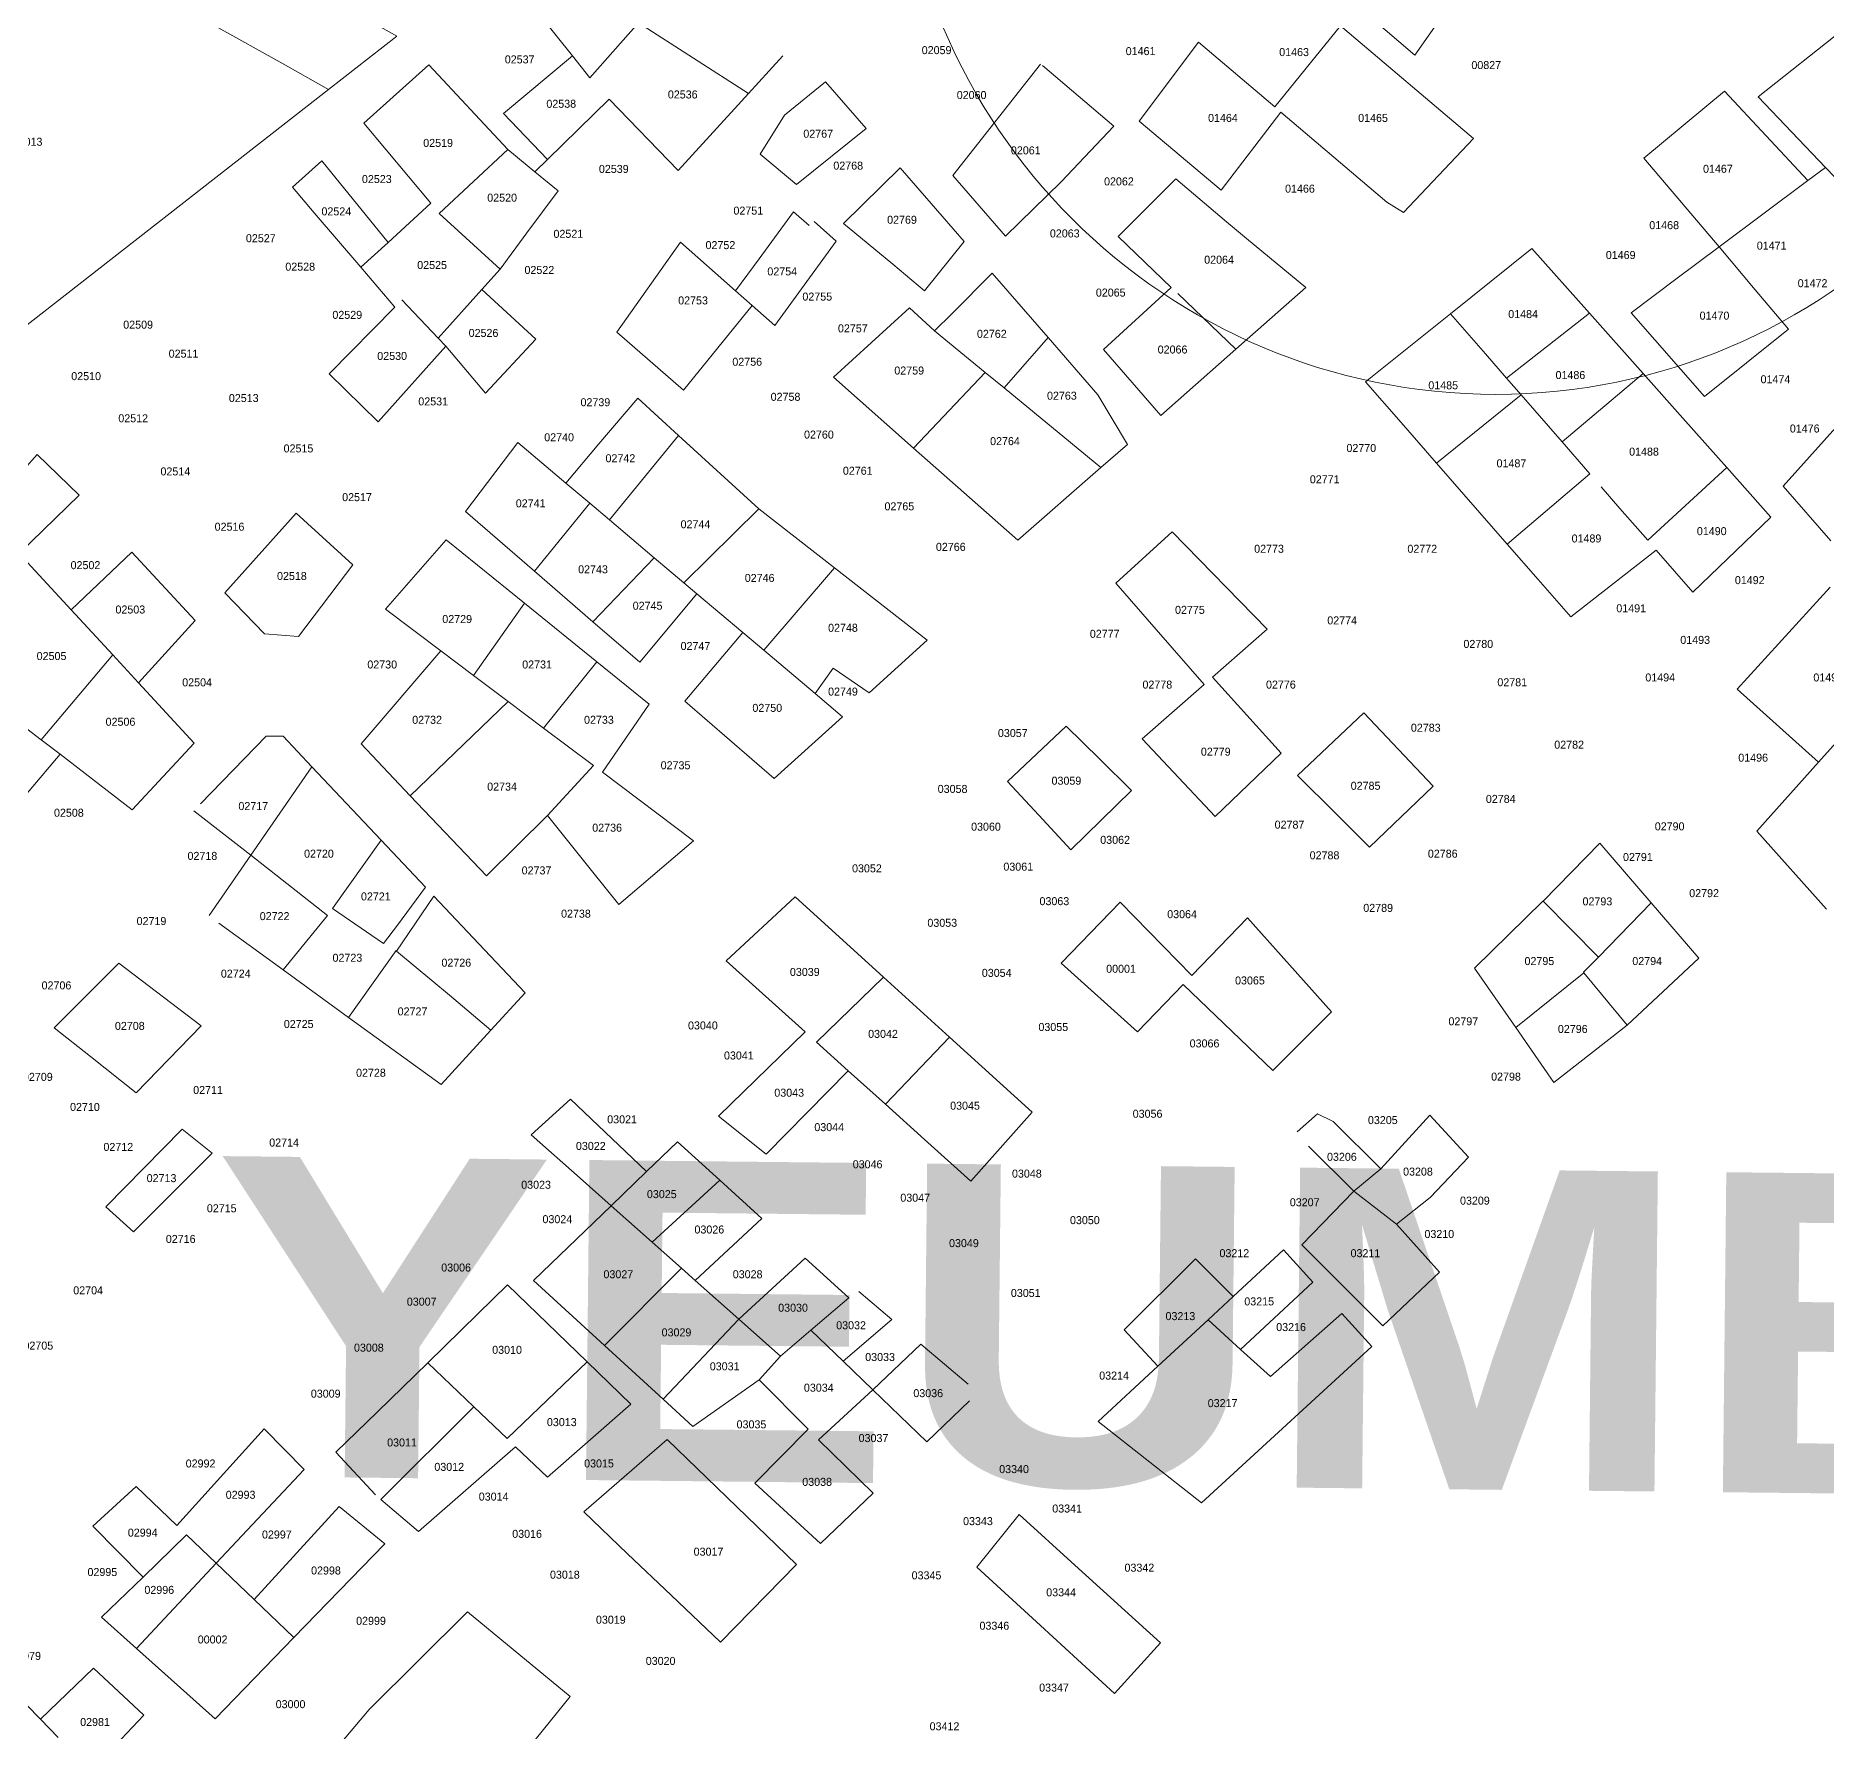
# Model space of a CAD drawing. Header units: metres. Extents: x 245232 to 248406, y 1633796 to 1637634.
# Drawn here: x 246571.3 to 246907, y 1635473.6 to 1635791.5 of the extents above; entities that cross this region are included whole.
import ezdxf
from ezdxf.enums import TextEntityAlignment as Align

# ---------------------------------------------------------------- set-up
doc = ezdxf.new("R2010")
doc.units = ezdxf.units.M
doc.header["$MEASUREMENT"] = 0
doc.layers.add('dernier_num_parc', color=1, linetype='Continuous', lineweight=13)
doc.layers.add('Etat des lieux', color=2, linetype='Continuous', lineweight=13)
doc.layers.add('historique_numero_parcelle', color=7, linetype='Continuous')
doc.layers.add('LIMITES_PARCELLES', color=7, linetype='Continuous', lineweight=0, true_color=0xffffff)
doc.styles.add('Style-FANCY', font='FANCY.shx')
doc.styles.add('Style-Times New Roman', font='times.ttf')

msp = doc.modelspace()

# ---------------------------------------------------------------- linework, layer by layer
at = {"layer": 'dernier_num_parc', "linetype": 'Continuous'}
msp.add_circle((246845.115, 1635836.655), 112.403, dxfattribs=at)
at = {"layer": 'limites_parcelles'}
for p, q in [((246840.908, 1635803.598), (246829.922, 1635787.82)), ((246624.175, 1635799.773), (246639.058, 1635791.417)), ((246671.949, 1635787.724), (246662.723, 1635799.253)), ((246829.922, 1635787.82), (246821.366, 1635795.136)), ((246605.499, 1635793.054), (246617.143, 1635786.524)), ((246639.058, 1635791.417), (246626.246, 1635781.419)), ((246675.241, 1635783.611), (246684.366, 1635793.901)), ((246704.996, 1635780.671), (246684.366, 1635793.901)), ((246803.645, 1635778.152), (246815.951, 1635793.338)), ((246815.951, 1635793.338), (246840.93, 1635772.235)), ((246894.263, 1635780.055), (246910.192, 1635792.675)), ((246778.216, 1635775.483), (246789.38, 1635790.302)), ((246789.38, 1635790.302), (246803.645, 1635778.152)), ((246617.143, 1635786.524), (246626.246, 1635781.419)), ((246632.851, 1635775.106), (246645.032, 1635786.047)), ((246645.032, 1635786.047), (246659.848, 1635770.172)), ((246659.044, 1635776.927), (246671.949, 1635787.724)), ((246671.949, 1635787.724), (246675.241, 1635783.611)), ((246708.849, 1635784.882), (246704.996, 1635780.671)), ((246711.389, 1635787.74), (246708.849, 1635784.882)), ((246743.281, 1635765.281), (246759.753, 1635786.157)), ((246760.073, 1635785.888), (246773.454, 1635774.518)), ((246626.246, 1635781.419), (246558.717, 1635728.726)), ((246711.707, 1635776.575), (246719.433, 1635782.819)), ((246719.433, 1635782.819), (246727.008, 1635774.112)), ((246678.867, 1635779.599), (246667.263, 1635768.297)), ((246691.774, 1635766.219), (246678.867, 1635779.599)), ((246704.996, 1635780.671), (246691.774, 1635766.219)), ((246872.836, 1635768.548), (246887.964, 1635781.112)), ((246887.964, 1635781.112), (246903.604, 1635764.324)), ((246906.934, 1635766.811), (246894.263, 1635780.055)), ((246645.385, 1635760.065), (246632.851, 1635775.106)), ((246667.263, 1635768.297), (246659.044, 1635776.927)), ((246707.156, 1635769.272), (246711.707, 1635776.575)), ((246793.574, 1635762.548), (246778.216, 1635775.483)), ((246804.787, 1635777.179), (246793.574, 1635762.548)), ((246824.631, 1635760.276), (246804.787, 1635777.179)), ((246727.008, 1635774.112), (246713.968, 1635763.622)), ((246773.454, 1635774.518), (246763.583, 1635764.109)), ((246840.93, 1635772.235), (246827.806, 1635758.371)), ((246619.457, 1635763.076), (246625.007, 1635768.061)), ((246625.007, 1635768.061), (246637.398, 1635752.751)), ((246646.954, 1635758.182), (246659.848, 1635770.172)), ((246659.848, 1635770.172), (246664.896, 1635765.992)), ((246667.263, 1635768.297), (246664.896, 1635765.992)), ((246713.968, 1635763.622), (246707.156, 1635769.272)), ((246886.945, 1635751.878), (246872.836, 1635768.548)), ((246664.896, 1635765.992), (246669.263, 1635762.377)), ((246722.786, 1635756.309), (246733.424, 1635766.737)), ((246733.424, 1635766.737), (246741.307, 1635757.677)), ((246753.148, 1635753.898), (246743.281, 1635765.281)), ((246774.277, 1635753.859), (246785.094, 1635764.628)), ((246785.094, 1635764.628), (246794.574, 1635756.572)), ((246906.934, 1635766.811), (246903.604, 1635764.324)), ((246912.12, 1635761.39), (246906.934, 1635766.811)), ((246623.528, 1635758.31), (246619.457, 1635763.076)), ((246669.263, 1635762.377), (246663.438, 1635754.526)), ((246763.583, 1635764.109), (246753.148, 1635753.898)), ((246903.604, 1635764.324), (246886.945, 1635751.878)), ((246632.281, 1635748.065), (246623.528, 1635758.31)), ((246637.398, 1635752.751), (246645.385, 1635760.065)), ((246658.406, 1635747.743), (246646.954, 1635758.182)), ((246706.967, 1635749.682), (246713.391, 1635758.462)), ((246713.391, 1635758.462), (246716.363, 1635755.937)), ((246827.806, 1635758.371), (246824.631, 1635760.276)), ((246663.438, 1635754.526), (246658.406, 1635747.743)), ((246717.316, 1635756.678), (246721.401, 1635752.958)), ((246732.015, 1635748.654), (246722.786, 1635756.309)), ((246741.307, 1635757.677), (246745.442, 1635752.924)), ((246794.574, 1635756.572), (246798.376, 1635753.444)), ((246632.281, 1635748.065), (246637.398, 1635752.751)), ((246680.274, 1635735.934), (246692.233, 1635752.762)), ((246692.233, 1635752.762), (246702.553, 1635743.647)), ((246721.401, 1635752.958), (246709.925, 1635737.136)), ((246745.442, 1635752.924), (246738.001, 1635743.689)), ((246784.244, 1635744.306), (246774.277, 1635753.859)), ((246798.376, 1635753.444), (246809.497, 1635744.295)), ((246836.573, 1635739.36), (246851.849, 1635751.611)), ((246851.849, 1635751.611), (246862.659, 1635739.469)), ((246878.844, 1635745.826), (246886.945, 1635751.878)), ((246886.945, 1635751.878), (246893.733, 1635743.859)), ((246638.635, 1635740.627), (246632.281, 1635748.065)), ((246702.553, 1635743.647), (246706.967, 1635749.682)), ((246738.001, 1635743.689), (246732.015, 1635748.654)), ((246658.406, 1635747.743), (246654.948, 1635743.902)), ((246743.139, 1635739.427), (246750.632, 1635746.958)), ((246750.632, 1635746.958), (246761.143, 1635734.878)), ((246870.448, 1635739.553), (246878.844, 1635745.826)), ((246639.969, 1635741.989), (246646.76, 1635734.807)), ((246654.948, 1635743.902), (246646.76, 1635734.807)), ((246654.948, 1635743.902), (246665.104, 1635734.626)), ((246654.948, 1635743.902), (246654.948, 1635743.902)), ((246702.553, 1635743.647), (246705.64, 1635740.92)), ((246771.554, 1635732.666), (246784.244, 1635744.306)), ((246785.465, 1635743.136), (246796.361, 1635732.693)), ((246809.497, 1635744.295), (246796.361, 1635732.693)), ((246893.733, 1635743.859), (246899.995, 1635736.46)), ((246626.38, 1635728.114), (246638.635, 1635740.627)), ((246705.64, 1635740.92), (246692.783, 1635725.036)), ((246709.925, 1635737.136), (246705.64, 1635740.92)), ((246720.884, 1635727.456), (246735.133, 1635740.45)), ((246735.133, 1635740.45), (246739.858, 1635736.146)), ((246739.858, 1635736.146), (246743.139, 1635739.427)), ((246820.641, 1635726.581), (246836.573, 1635739.36)), ((246843.132, 1635731.831), (246836.573, 1635739.36)), ((246862.659, 1635739.469), (246847.096, 1635727.279)), ((246862.659, 1635739.469), (246872.706, 1635728.186)), ((246884.212, 1635723.855), (246870.448, 1635739.553)), ((246646.76, 1635734.807), (246648.224, 1635733.258)), ((246665.104, 1635734.626), (246655.656, 1635724.464)), ((246692.783, 1635725.036), (246680.274, 1635735.934)), ((246749.376, 1635728.328), (246739.858, 1635736.146)), ((246761.143, 1635734.878), (246752.886, 1635725.444)), ((246761.143, 1635734.878), (246770.444, 1635724.187)), ((246899.995, 1635736.46), (246884.212, 1635723.855)), ((246648.224, 1635733.258), (246635.522, 1635719.121)), ((246655.656, 1635724.464), (246648.224, 1635733.258)), ((246782.298, 1635720.271), (246771.554, 1635732.666)), ((246796.361, 1635732.693), (246782.298, 1635720.271)), ((246847.096, 1635727.279), (246843.132, 1635731.831)), ((246635.522, 1635719.121), (246626.38, 1635728.114)), ((246735.935, 1635714.162), (246749.376, 1635728.328)), ((246749.376, 1635728.328), (246752.886, 1635725.444)), ((246857.513, 1635715.32), (246872.706, 1635728.186)), ((246872.706, 1635728.186), (246880.163, 1635719.81)), ((246735.935, 1635714.162), (246720.884, 1635727.456)), ((246752.886, 1635725.444), (246771.059, 1635710.515)), ((246827.325, 1635718.944), (246820.641, 1635726.581)), ((246849.823, 1635724.149), (246847.096, 1635727.279)), ((246676.934, 1635714.942), (246684.238, 1635723.505)), ((246684.238, 1635723.505), (246691.862, 1635716.555)), ((246770.444, 1635724.187), (246776.054, 1635714.874)), ((246833.962, 1635711.36), (246849.823, 1635724.149)), ((246849.823, 1635724.149), (246857.513, 1635715.32)), ((246898.962, 1635707.033), (246911.606, 1635721.105)), ((246833.962, 1635711.36), (246827.325, 1635718.944)), ((246880.163, 1635719.81), (246888.431, 1635710.524)), ((246651.911, 1635702.279), (246661.729, 1635715.202)), ((246661.729, 1635715.202), (246670.696, 1635707.629)), ((246670.696, 1635707.629), (246676.934, 1635714.942)), ((246691.862, 1635716.555), (246678.887, 1635700.712)), ((246691.862, 1635716.555), (246706.944, 1635702.809)), ((246776.054, 1635714.874), (246771.059, 1635710.515)), ((246862.693, 1635709.374), (246857.513, 1635715.32)), ((246557.267, 1635696.814), (246571.618, 1635712.986)), ((246571.618, 1635712.986), (246579.468, 1635705.32)), ((246745.361, 1635705.836), (246735.935, 1635714.162)), ((246847.24, 1635696.188), (246833.962, 1635711.36)), ((246670.696, 1635707.629), (246675.196, 1635703.829)), ((246771.059, 1635710.515), (246755.469, 1635696.908)), ((246847.24, 1635696.188), (246862.693, 1635709.374)), ((246888.431, 1635710.524), (246873.571, 1635696.885)), ((246888.431, 1635710.524), (246896.688, 1635701.251)), ((246579.468, 1635705.32), (246568.232, 1635694.44)), ((246755.469, 1635696.908), (246745.361, 1635705.836)), ((246868.351, 1635702.878), (246864.854, 1635706.893)), ((246907.939, 1635696.795), (246898.962, 1635707.033)), ((246606.788, 1635687.013), (246620.162, 1635701.965)), ((246620.162, 1635701.965), (246630.797, 1635692.318)), ((246664.832, 1635691.106), (246651.911, 1635702.279)), ((246664.832, 1635691.106), (246675.196, 1635703.829)), ((246675.196, 1635703.829), (246678.887, 1635700.712)), ((246706.944, 1635702.809), (246692.859, 1635688.913)), ((246706.944, 1635702.809), (246721.131, 1635691.717)), ((246873.571, 1635696.885), (246868.351, 1635702.878)), ((246896.688, 1635701.251), (246882.02, 1635687.185)), ((246678.887, 1635700.712), (246687.315, 1635693.595)), ((246773.846, 1635688.831), (246784.404, 1635698.472)), ((246784.404, 1635698.472), (246802.226, 1635680.226)), ((246568.232, 1635694.44), (246577.976, 1635683.868)), ((246577.976, 1635683.868), (246589.359, 1635694.653)), ((246589.359, 1635694.653), (246601.242, 1635681.837)), ((246636.908, 1635683.947), (246648.312, 1635696.988)), ((246648.312, 1635696.988), (246662.964, 1635685.105)), ((246853.049, 1635689.55), (246847.24, 1635696.188)), ((246875.189, 1635695.028), (246859.166, 1635682.56)), ((246882.02, 1635687.185), (246875.189, 1635695.028)), ((246630.797, 1635692.318), (246620.584, 1635678.837)), ((246675.797, 1635681.624), (246664.832, 1635691.106)), ((246687.315, 1635693.595), (246675.797, 1635681.624)), ((246692.859, 1635688.913), (246687.315, 1635693.595)), ((246707.831, 1635676.268), (246721.131, 1635691.717)), ((246721.131, 1635691.717), (246738.483, 1635678.149)), ((246695.299, 1635686.852), (246692.859, 1635688.913)), ((246781.418, 1635680.144), (246773.846, 1635688.831)), ((246859.166, 1635682.56), (246853.049, 1635689.55)), ((246890.367, 1635669.001), (246907.808, 1635688.111)), ((246614.234, 1635679.366), (246606.788, 1635687.013)), ((246653.441, 1635671.528), (246662.964, 1635685.105)), ((246662.964, 1635685.105), (246676.566, 1635674.074)), ((246695.299, 1635686.852), (246684.601, 1635674.011)), ((246703.921, 1635679.571), (246695.299, 1635686.852)), ((246585.793, 1635675.387), (246577.976, 1635683.868)), ((246601.242, 1635681.837), (246590.581, 1635670.192)), ((246647.298, 1635676.142), (246636.908, 1635683.947)), ((246684.601, 1635674.011), (246675.797, 1635681.624)), ((246620.584, 1635678.837), (246614.234, 1635679.366)), ((246693.013, 1635666.738), (246703.921, 1635679.571)), ((246703.921, 1635679.571), (246707.831, 1635676.268)), ((246738.483, 1635678.149), (246727.605, 1635668.315)), ((246790.396, 1635669.842), (246781.418, 1635680.144)), ((246802.226, 1635680.226), (246791.957, 1635671.212)), ((246572.335, 1635659.491), (246585.793, 1635675.387)), ((246585.793, 1635675.387), (246590.581, 1635670.192)), ((246632.355, 1635658.705), (246647.298, 1635676.142)), ((246647.298, 1635676.142), (246653.441, 1635671.528)), ((246666.566, 1635661.67), (246676.566, 1635674.074)), ((246676.566, 1635674.074), (246686.345, 1635666.143)), ((246707.831, 1635676.268), (246717.446, 1635668.148)), ((246653.441, 1635671.528), (246659.914, 1635666.666)), ((246720.84, 1635672.94), (246717.446, 1635668.148)), ((246727.605, 1635668.315), (246720.84, 1635672.94)), ((246791.957, 1635671.212), (246804.852, 1635656.991)), ((246590.581, 1635670.192), (246601.036, 1635658.848)), ((246717.446, 1635668.148), (246722.603, 1635663.793)), ((246778.792, 1635659.656), (246790.396, 1635669.842)), ((246905.608, 1635655.273), (246890.367, 1635669.001)), ((246563.56, 1635666.221), (246572.335, 1635659.491)), ((246641.57, 1635649.008), (246659.914, 1635666.666)), ((246659.914, 1635666.666), (246666.566, 1635661.67)), ((246686.345, 1635666.143), (246677.583, 1635653.395)), ((246709.802, 1635652.22), (246693.013, 1635666.738)), ((246807.914, 1635652.799), (246820.354, 1635664.533)), ((246820.354, 1635664.533), (246833.333, 1635650.768)), ((246913.364, 1635663.901), (246905.608, 1635655.273)), ((246666.566, 1635661.67), (246675.927, 1635654.639)), ((246722.603, 1635663.793), (246709.802, 1635652.22)), ((246753.549, 1635651.668), (246764.511, 1635662.063)), ((246764.511, 1635662.063), (246770.821, 1635655.842)), ((246575.887, 1635656.767), (246572.335, 1635659.491)), ((246601.036, 1635658.848), (246589.439, 1635646.375)), ((246602.228, 1635647.485), (246614.531, 1635660.185)), ((246614.531, 1635660.185), (246617.706, 1635660.185)), ((246617.706, 1635660.185), (246623.128, 1635654.431)), ((246641.57, 1635649.008), (246632.355, 1635658.705)), ((246792.449, 1635645.116), (246778.792, 1635659.656)), ((246575.887, 1635656.767), (246563.899, 1635642.596)), ((246589.439, 1635646.375), (246575.887, 1635656.767)), ((246623.128, 1635654.431), (246611.641, 1635637.842)), ((246623.128, 1635654.431), (246636.119, 1635640.645)), ((246675.927, 1635654.639), (246667.274, 1635645.31)), ((246770.821, 1635655.842), (246776.778, 1635649.968)), ((246804.852, 1635656.991), (246792.449, 1635645.116)), ((246894.005, 1635642.365), (246905.608, 1635655.273)), ((246677.583, 1635653.395), (246694.681, 1635640.552)), ((246759.433, 1635645.335), (246753.549, 1635651.668)), ((246815.091, 1635645.655), (246807.914, 1635652.799)), ((246833.333, 1635650.768), (246821.406, 1635639.369)), ((246655.833, 1635633.999), (246641.57, 1635649.008)), ((246776.778, 1635649.968), (246765.428, 1635638.881)), ((246611.641, 1635637.842), (246601.009, 1635646.156)), ((246667.274, 1635645.31), (246655.833, 1635633.999)), ((246675.556, 1635634.998), (246667.274, 1635645.31)), ((246765.428, 1635638.881), (246759.433, 1635645.335)), ((246821.406, 1635639.369), (246815.091, 1635645.655)), ((246626.962, 1635627.831), (246636.119, 1635640.645)), ((246636.119, 1635640.645), (246644.406, 1635631.851)), ((246694.681, 1635640.552), (246680.689, 1635628.606)), ((246907.094, 1635627.76), (246894.005, 1635642.365)), ((246603.834, 1635626.567), (246611.641, 1635637.842)), ((246611.641, 1635637.842), (246626.059, 1635626.567)), ((246853.954, 1635629.202), (246864.574, 1635640.086)), ((246864.574, 1635640.086), (246874.241, 1635628.895)), ((246680.689, 1635628.606), (246675.556, 1635634.998)), ((246644.406, 1635631.851), (246639.156, 1635624.715)), ((246636.51, 1635621.276), (246626.962, 1635627.831)), ((246638.979, 1635619.88), (246645.972, 1635630.189)), ((246645.972, 1635630.189), (246655.492, 1635620.086)), ((246700.793, 1635618.049), (246713.736, 1635630.035)), ((246713.736, 1635630.035), (246730.299, 1635614.989)), ((246763.61, 1635617.599), (246774.666, 1635629.052)), ((246774.666, 1635629.052), (246788.128, 1635615.318)), ((246841.099, 1635616.682), (246853.928, 1635629.228)), ((246853.928, 1635629.228), (246853.954, 1635629.202)), ((246864.337, 1635618.755), (246853.954, 1635629.202)), ((246864.337, 1635618.755), (246874.241, 1635628.895)), ((246874.241, 1635628.895), (246883.161, 1635618.57)), ((246617.754, 1635616.339), (246605.686, 1635625.112)), ((246626.059, 1635626.567), (246617.754, 1635616.339)), ((246639.156, 1635624.715), (246636.51, 1635621.276)), ((246788.128, 1635615.318), (246798.528, 1635626.111)), ((246798.528, 1635626.111), (246814.274, 1635608.465)), ((246574.805, 1635605.459), (246586.902, 1635617.613)), ((246586.902, 1635617.613), (246602.377, 1635605.852)), ((246630.005, 1635607.434), (246638.891, 1635619.953)), ((246638.891, 1635619.953), (246638.979, 1635619.88)), ((246638.979, 1635619.88), (246648.945, 1635611.618)), ((246655.492, 1635620.086), (246663.082, 1635612.031)), ((246715.597, 1635604.717), (246700.793, 1635618.049)), ((246777.924, 1635604.729), (246763.61, 1635617.599)), ((246861.54, 1635615.892), (246864.337, 1635618.755)), ((246883.161, 1635618.57), (246869.708, 1635605.958)), ((246630.005, 1635607.434), (246617.754, 1635616.339)), ((246717.711, 1635602.813), (246730.299, 1635614.989)), ((246730.299, 1635614.989), (246742.66, 1635603.762)), ((246786.474, 1635613.602), (246777.924, 1635604.729)), ((246803.31, 1635597.503), (246786.474, 1635613.602)), ((246848.827, 1635605.557), (246841.099, 1635616.682)), ((246848.827, 1635605.557), (246861.622, 1635615.792)), ((246861.622, 1635615.792), (246861.54, 1635615.892)), ((246869.708, 1635605.958), (246861.622, 1635615.792)), ((246648.945, 1635611.618), (246656.695, 1635605.054)), ((246663.082, 1635612.031), (246656.695, 1635605.054)), ((246647.339, 1635594.833), (246630.005, 1635607.434)), ((246814.274, 1635608.465), (246803.31, 1635597.503)), ((246581.574, 1635600.098), (246574.805, 1635605.459)), ((246602.377, 1635605.852), (246590.151, 1635593.306)), ((246656.695, 1635605.054), (246647.339, 1635594.833)), ((246699.372, 1635588.947), (246715.597, 1635604.717)), ((246730.639, 1635591.171), (246742.66, 1635603.762)), ((246742.66, 1635603.762), (246758.148, 1635589.693)), ((246855.991, 1635595.246), (246848.827, 1635605.557)), ((246869.708, 1635605.958), (246855.991, 1635595.246)), ((246590.151, 1635593.306), (246581.574, 1635600.098)), ((246723.691, 1635597.428), (246717.711, 1635602.813)), ((246723.691, 1635597.428), (246708.264, 1635581.801)), ((246730.639, 1635591.171), (246723.691, 1635597.428)), ((246664.257, 1635585.395), (246671.592, 1635592.133)), ((246671.592, 1635592.133), (246685.873, 1635578.553)), ((246738.005, 1635584.536), (246730.639, 1635591.171)), ((246708.264, 1635581.801), (246699.372, 1635588.947)), ((246758.148, 1635589.693), (246746.653, 1635576.749)), ((246807.835, 1635585.982), (246811.645, 1635589.368)), ((246811.645, 1635589.368), (246814.606, 1635587.889)), ((246814.606, 1635587.889), (246823.516, 1635579.063)), ((246823.516, 1635579.063), (246832.719, 1635589.102)), ((246832.719, 1635589.102), (246839.947, 1635581.211)), ((246584.452, 1635571.943), (246598.796, 1635586.459)), ((246598.796, 1635586.459), (246604.434, 1635581.994)), ((246673.413, 1635577.265), (246664.257, 1635585.395)), ((246685.873, 1635578.553), (246691.671, 1635584.131)), ((246691.671, 1635584.131), (246699.588, 1635576.911)), ((246746.653, 1635576.749), (246738.005, 1635584.536)), ((246818.489, 1635574.829), (246810.001, 1635583.287)), ((246604.434, 1635581.994), (246596.046, 1635573.606)), ((246839.947, 1635581.211), (246832.799, 1635573.678)), ((246679.197, 1635572.13), (246673.413, 1635577.265)), ((246685.873, 1635578.553), (246679.197, 1635572.13)), ((246699.588, 1635576.911), (246686.915, 1635565.277)), ((246699.588, 1635576.911), (246707.47, 1635569.723)), ((246823.516, 1635579.063), (246818.489, 1635574.829)), ((246596.046, 1635573.606), (246589.669, 1635567.229)), ((246808.716, 1635564.821), (246818.489, 1635574.829)), ((246818.489, 1635574.829), (246826.449, 1635568.651)), ((246832.799, 1635573.678), (246826.449, 1635568.651)), ((246589.669, 1635567.229), (246584.452, 1635571.943)), ((246664.634, 1635558.119), (246679.197, 1635572.13)), ((246679.197, 1635572.13), (246686.915, 1635565.277)), ((246707.47, 1635569.723), (246694.975, 1635558.121)), ((246826.449, 1635568.651), (246834.518, 1635559.655)), ((246686.915, 1635565.277), (246692.386, 1635560.419)), ((246795.874, 1635555.11), (246805.317, 1635563.838)), ((246805.317, 1635563.838), (246810.817, 1635557.814)), ((246823.935, 1635549.601), (246808.716, 1635564.821)), ((246677.973, 1635545.906), (246692.386, 1635560.419)), ((246692.386, 1635560.419), (246694.975, 1635558.121)), ((246703.158, 1635550.855), (246715.596, 1635562.313)), ((246715.596, 1635562.313), (246723.79, 1635554.841)), ((246775.43, 1635548.87), (246788.813, 1635562.172)), ((246788.813, 1635562.172), (246795.874, 1635555.11)), ((246654.218, 1635551.849), (246659.813, 1635557.312)), ((246659.813, 1635557.312), (246674.733, 1635542.862)), ((246677.973, 1635545.906), (246664.634, 1635558.119)), ((246694.975, 1635558.121), (246703.158, 1635550.855)), ((246810.817, 1635557.814), (246797.228, 1635545.188)), ((246834.518, 1635559.655), (246823.935, 1635549.601)), ((246723.79, 1635554.841), (246716.686, 1635548.796)), ((246725.642, 1635556.031), (246731.851, 1635550.783)), ((246795.874, 1635555.11), (246791.14, 1635550.734)), ((246644.841, 1635542.694), (246654.218, 1635551.849)), ((246688.955, 1635535.852), (246703.158, 1635550.855)), ((246710.962, 1635543.926), (246703.158, 1635550.855)), ((246731.851, 1635550.783), (246722.715, 1635542.986)), ((246791.14, 1635550.734), (246781.718, 1635542.026)), ((246791.14, 1635550.734), (246797.228, 1635545.188)), ((246802.826, 1635540.089), (246816.211, 1635551.907)), ((246816.211, 1635551.907), (246821.818, 1635545.765)), ((246716.686, 1635548.796), (246710.962, 1635543.926)), ((246722.715, 1635542.986), (246716.686, 1635548.796)), ((246781.718, 1635542.026), (246775.43, 1635548.87)), ((246688.955, 1635535.852), (246677.973, 1635545.906)), ((246706.993, 1635539.481), (246710.962, 1635543.926)), ((246728.268, 1635537.635), (246737.277, 1635546.198)), ((246737.277, 1635546.198), (246746.147, 1635538.701)), ((246821.818, 1635545.765), (246789.936, 1635516.396)), ((246797.228, 1635545.188), (246802.826, 1635540.089)), ((246635.407, 1635533.484), (246644.841, 1635542.694)), ((246653.464, 1635534.454), (246644.841, 1635542.694)), ((246659.737, 1635528.459), (246674.733, 1635542.862)), ((246674.733, 1635542.862), (246682.932, 1635534.922)), ((246722.715, 1635542.986), (246728.268, 1635537.635)), ((246770.529, 1635531.684), (246781.718, 1635542.026)), ((246706.993, 1635539.481), (246694.536, 1635530.741)), ((246716.135, 1635530.209), (246706.993, 1635539.481)), ((246728.268, 1635537.635), (246718.106, 1635528.21)), ((246738.408, 1635527.863), (246728.268, 1635537.635)), ((246627.634, 1635525.895), (246635.407, 1635533.484)), ((246636.071, 1635517.037), (246653.464, 1635534.454)), ((246653.464, 1635534.454), (246659.737, 1635528.459)), ((246682.932, 1635534.922), (246667.276, 1635521.255)), ((246694.536, 1635530.741), (246688.955, 1635535.852)), ((246746.412, 1635535.526), (246738.408, 1635527.863)), ((246597.766, 1635512.201), (246614.146, 1635530.269)), ((246614.146, 1635530.269), (246621.66, 1635522.66)), ((246706.16, 1635520.099), (246716.135, 1635530.209)), ((246789.936, 1635516.396), (246770.529, 1635531.684)), ((246661.32, 1635526.947), (246643.08, 1635511.067)), ((246667.276, 1635521.255), (246661.32, 1635526.947)), ((246674.078, 1635514.755), (246689.758, 1635528.311)), ((246689.758, 1635528.311), (246714, 1635504.834)), ((246718.106, 1635528.21), (246728.324, 1635518.209)), ((246635.022, 1635517.931), (246627.634, 1635525.895)), ((246621.66, 1635522.66), (246605.193, 1635505.087)), ((246718.498, 1635508.803), (246706.16, 1635520.099)), ((246582.052, 1635512.065), (246590.186, 1635519.462)), ((246590.186, 1635519.462), (246597.766, 1635512.201)), ((246643.08, 1635511.067), (246636.071, 1635517.037)), ((246728.324, 1635518.209), (246718.498, 1635508.803)), ((246612.3, 1635498.28), (246628.245, 1635515.76)), ((246628.245, 1635515.76), (246636.763, 1635508.754)), ((246682.303, 1635506.895), (246674.078, 1635514.755)), ((246747.796, 1635504.346), (246755.726, 1635514.254)), ((246755.726, 1635514.254), (246766.185, 1635504.748)), ((246591.456, 1635502.517), (246582.052, 1635512.065)), ((246591.456, 1635502.517), (246599.602, 1635510.443)), ((246599.602, 1635510.443), (246605.193, 1635505.087)), ((246636.763, 1635508.754), (246619.729, 1635491.163)), ((246690.447, 1635499.113), (246682.303, 1635506.895)), ((246590.238, 1635489.127), (246605.193, 1635505.087)), ((246605.193, 1635505.087), (246612.3, 1635498.28)), ((246714, 1635504.834), (246699.699, 1635490.272)), ((246759.727, 1635493.409), (246747.796, 1635504.346)), ((246766.185, 1635504.748), (246782.236, 1635490.161)), ((246583.695, 1635494.965), (246591.456, 1635502.517)), ((246612.3, 1635498.28), (246619.729, 1635491.163)), ((246699.699, 1635490.272), (246690.447, 1635499.113)), ((246590.238, 1635489.127), (246583.695, 1635494.965)), ((246633.836, 1635477.65), (246652.294, 1635495.98)), ((246652.294, 1635495.98), (246671.56, 1635480.133)), ((246773.588, 1635480.703), (246759.727, 1635493.409)), ((246557.321, 1635491.062), (246572.206, 1635475.844)), ((246619.729, 1635491.163), (246605.001, 1635475.956)), ((246782.236, 1635490.161), (246773.588, 1635480.703)), ((246605.001, 1635475.956), (246590.238, 1635489.127)), ((246572.206, 1635475.844), (246582.19, 1635485.458)), ((246582.19, 1635485.458), (246591.599, 1635476.62)), ((246671.56, 1635480.133), (246662.588, 1635469.041)), ((246591.599, 1635476.62), (246581.676, 1635466.163)), ((246620.62, 1635462.021), (246633.836, 1635477.65)), ((246575.517, 1635472.459), (246572.206, 1635475.844))]:
    msp.add_line(p, q, dxfattribs=at)

# ---------------------------------------------------------------- texts
at = {"layer": 'Etat des lieux', "color": 7, "linetype": 'Continuous', "lineweight": 0, "insert": (247028.104, 1635546.483), "char_height": 60, "attachment_point": 5, "rotation": 359.38532, "style": 'Style-Times New Roman'}
msp.add_mtext('\\fArial Black|b0|i0|c00|p39;YEUMBEUL NORD', dxfattribs=at)
at = {"layer": 'historique_numero_parcelle', "style": 'Style-FANCY'}
for s, p in [('02059', (246740.242, 1635788.784)), ('01461', (246778.487, 1635788.604)), ('01463', (246807.273, 1635788.421)), ('02537', (246662.068, 1635787.047)), ('00827', (246843.304, 1635785.987)), ('02538', (246669.866, 1635778.731)), ('02536', (246692.644, 1635780.476)), ('02060', (246746.809, 1635780.365)), ('01464', (246793.931, 1635776.075)), ('01465', (246822.077, 1635776.075)), ('02013', (246569.803, 1635771.61)), ('02519', (246646.78, 1635771.39)), ('02767', (246718.045, 1635773.116)), ('02768', (246723.673, 1635767.132)), ('02061', (246756.967, 1635769.996)), ('02523', (246635.288, 1635764.614)), ('02539', (246679.716, 1635766.513)), ('02062', (246774.43, 1635764.174)), ('01467', (246886.735, 1635766.535)), ('02520', (246658.784, 1635761.123)), ('01466', (246808.369, 1635762.815)), ('02524', (246627.695, 1635758.556)), ('02751', (246704.941, 1635758.698)), ('02521', (246671.2, 1635754.347)), ('02769', (246733.758, 1635756.982)), ('02063', (246764.272, 1635754.421)), ('01468', (246876.66, 1635755.972)), ('02527', (246613.536, 1635753.526)), ('02752', (246699.708, 1635752.23)), ('01469', (246868.505, 1635750.371)), ('01471', (246896.81, 1635752.132)), ('02528', (246620.924, 1635748.187)), ('02525', (246645.651, 1635748.495)), ('02522', (246665.761, 1635747.571)), ('02754', (246711.302, 1635747.302)), ('02064', (246793.207, 1635749.492)), ('01472', (246904.486, 1635745.09)), ('02753', (246694.578, 1635741.861)), ('02755', (246717.869, 1635742.579)), ('02065', (246772.891, 1635743.332)), ('02509', (246590.534, 1635737.317)), ('02529', (246629.747, 1635739.152)), ('01484', (246850.216, 1635739.3)), ('01470', (246886.096, 1635739.009)), ('02526', (246655.296, 1635735.764)), ('02757', (246724.538, 1635736.624)), ('02762', (246750.6, 1635735.598)), ('02511', (246599.05, 1635731.875)), ('02530', (246638.161, 1635731.452)), ('02756', (246704.736, 1635730.362)), ('02066', (246784.485, 1635732.655)), ('02510', (246580.786, 1635727.666)), ('02759', (246735.106, 1635728.719)), ('01486', (246859.08, 1635727.869)), ('01474', (246897.525, 1635727.081)), ('02513', (246610.336, 1635723.559)), ('02758', (246711.918, 1635723.791)), ('02763', (246763.733, 1635723.996)), ('01485', (246835.229, 1635725.948)), ('02531', (246645.856, 1635722.93)), ('02739', (246676.268, 1635722.772)), ('02512', (246589.61, 1635719.761)), ('01476', (246903.008, 1635717.845)), ('02515', (246620.597, 1635714.114)), ('02740', (246669.467, 1635716.201)), ('02760', (246718.177, 1635716.707)), ('02764', (246753.062, 1635715.475)), ('02770', (246819.872, 1635714.191)), ('01488', (246872.879, 1635713.511)), ('02742', (246680.958, 1635712.27)), ('01487', (246848.023, 1635711.317)), ('02514', (246597.511, 1635709.802)), ('02761', (246725.462, 1635709.931)), ('02771', (246813.012, 1635708.324)), ('02517', (246631.575, 1635704.976)), ('02741', (246664.131, 1635703.822)), ('02765', (246733.26, 1635703.257)), ('02516', (246607.668, 1635699.432)), ('02744', (246695.033, 1635699.891)), ('01489', (246862.096, 1635697.234)), ('01490', (246885.581, 1635698.605)), ('02766', (246742.904, 1635695.66)), ('02773', (246802.576, 1635695.3)), ('02772', (246831.305, 1635695.3)), ('02502', (246580.66, 1635692.228)), ('02518', (246619.365, 1635690.192)), ('02743', (246675.821, 1635691.447)), ('02746', (246707.064, 1635689.83)), ('01492', (246892.707, 1635689.419)), ('02503', (246589.073, 1635683.912)), ('02745', (246686.055, 1635684.619)), ('02775', (246787.738, 1635683.849)), ('01491', (246870.479, 1635684.138)), ('02729', (246650.356, 1635682.123)), ('02748', (246722.685, 1635680.487)), ('02774', (246816.288, 1635681.872)), ('02747', (246695.033, 1635677.073)), ('02777', (246771.758, 1635679.357)), ('02780', (246841.811, 1635677.457)), ('01493', (246882.473, 1635678.217)), ('02505', (246574.298, 1635675.185)), ('02730', (246636.299, 1635673.602)), ('02731', (246665.336, 1635673.602)), ('02504', (246601.591, 1635670.257)), ('02778', (246781.633, 1635669.834)), ('02776', (246804.796, 1635669.834)), ('02781', (246848.172, 1635670.271)), ('01494', (246875.916, 1635671.175)), ('01495', (246907.42, 1635671.175)), ('02749', (246722.685, 1635668.522)), ('02732', (246644.712, 1635663.232)), ('02733', (246676.93, 1635663.232)), ('02750', (246708.496, 1635665.472)), ('02506', (246587.226, 1635662.865)), ('03057', (246754.528, 1635660.747)), ('02783', (246831.961, 1635661.749)), ('02779', (246792.586, 1635657.257)), ('02782', (246858.843, 1635658.566)), ('02735', (246691.295, 1635654.711)), ('01496', (246893.347, 1635656.132)), ('02734', (246658.769, 1635650.706)), ('03058', (246743.241, 1635650.275)), ('03059', (246764.583, 1635651.815)), ('02785', (246820.674, 1635650.866)), ('02717', (246612.123, 1635647.062)), ('02784', (246846.017, 1635648.402)), ('02508', (246577.548, 1635645.807)), ('02736', (246678.469, 1635643.006)), ('03060', (246749.5, 1635643.191)), ('02787', (246806.412, 1635643.577)), ('02790', (246877.684, 1635643.256)), ('03062', (246773.715, 1635640.727)), ('02718', (246602.581, 1635637.719)), ('02720', (246624.435, 1635638.13)), ('02788', (246812.979, 1635637.827)), ('02786', (246835.141, 1635638.135)), ('02791', (246871.733, 1635637.507)), ('02737', (246665.233, 1635634.998)), ('03052', (246727.179, 1635635.383)), ('03061', (246755.554, 1635635.696)), ('02721', (246635.106, 1635630.121)), ('02792', (246884.148, 1635630.73)), ('02722', (246616.124, 1635626.425)), ('02738', (246672.621, 1635626.887)), ('03063', (246762.326, 1635629.228)), ('03064', (246786.271, 1635626.789)), ('02789', (246823.034, 1635627.971)), ('02793', (246864.14, 1635629.19)), ('02719', (246593.038, 1635625.501)), ('03053', (246741.309, 1635625.175)), ('02723', (246629.771, 1635618.623)), ('02726', (246650.189, 1635617.699)), ('00001', (246774.826, 1635616.556)), ('02795', (246853.264, 1635618)), ('02794', (246873.477, 1635618)), ('02706', (246575.224, 1635613.438)), ('02724', (246608.839, 1635615.645)), ('03039', (246715.53, 1635615.96)), ('03054', (246751.511, 1635615.788)), ('03065', (246798.994, 1635614.366)), ('02725', (246620.639, 1635606.2)), ('02727', (246641.981, 1635608.561)), ('02797', (246839.002, 1635606.706)), ('02708', (246588.973, 1635605.84)), ('03040', (246696.424, 1635605.931)), ('03042', (246730.195, 1635604.347)), ('03055', (246762.123, 1635605.639)), ('02796', (246859.523, 1635605.269)), ('03041', (246703.166, 1635600.299)), ('03066', (246790.478, 1635602.559)), ('02709', (246571.735, 1635596.292)), ('02728', (246634.183, 1635597.062)), ('02798', (246847.005, 1635596.336)), ('02711', (246603.645, 1635593.828)), ('03043', (246712.606, 1635593.317)), ('02710', (246580.559, 1635590.645)), ('03045', (246745.571, 1635590.883)), ('03056', (246779.8, 1635589.373)), ('03021', (246681.274, 1635588.322)), ('03044', (246720.111, 1635586.864)), ('03205', (246823.905, 1635588.186)), ('02712', (246586.818, 1635583.151)), ('02714', (246617.907, 1635583.972)), ('03022', (246675.411, 1635583.336)), ('03046', (246727.307, 1635579.897)), ('03206', (246816.235, 1635581.3)), ('02713', (246594.924, 1635577.298)), ('03023', (246665.15, 1635576.061)), ('03048', (246757.165, 1635578.152)), ('03208', (246830.497, 1635578.528)), ('03025', (246688.72, 1635574.301)), ('03047', (246736.234, 1635573.634)), ('03207', (246809.258, 1635572.779)), ('03209', (246841.168, 1635573.087)), ('02715', (246606.21, 1635571.652)), ('03024', (246669.137, 1635569.607)), ('03050', (246768.041, 1635569.425)), ('02716', (246598.515, 1635565.902)), ('03026', (246697.632, 1635567.671)), ('03210', (246834.498, 1635566.824)), ('03049', (246745.366, 1635565.113)), ('03212', (246796.07, 1635563.231)), ('03211', (246820.647, 1635563.231)), ('03006', (246650.152, 1635560.54)), ('03027', (246680.57, 1635559.282)), ('03028', (246704.814, 1635559.282)), ('02704', (246581.161, 1635556.269)), ('03051', (246756.96, 1635555.77)), ('03007', (246643.703, 1635554.145)), ('03030', (246713.33, 1635553.005)), ('03215', (246800.727, 1635554.189)), ('03032', (246724.206, 1635549.719)), ('03213', (246785.952, 1635551.432)), ('03216', (246806.708, 1635549.379)), ('02705', (246571.824, 1635545.9)), ('03029', (246691.476, 1635548.384)), ('03008', (246633.794, 1635545.521)), ('03010', (246659.709, 1635545.11)), ('03033', (246729.644, 1635543.764)), ('03031', (246700.505, 1635542.019)), ('03214', (246773.523, 1635540.285)), ('03009', (246625.703, 1635536.897)), ('03034', (246718.153, 1635538.015)), ('03036', (246738.674, 1635536.988)), ('03217', (246793.868, 1635535.122)), ('03013', (246669.969, 1635531.558)), ('03035', (246705.533, 1635531.136)), ('03011', (246640.009, 1635527.744)), ('03037', (246728.413, 1635528.569)), ('02992', (246602.24, 1635523.805)), ('03012', (246648.862, 1635523.168)), ('03015', (246676.946, 1635523.814)), ('03340', (246754.768, 1635522.75)), ('03038', (246717.845, 1635520.356)), ('02993', (246609.744, 1635517.939)), ('03014', (246657.188, 1635517.595)), ('03343', (246747.996, 1635512.996)), ('03341', (246764.72, 1635515.358)), ('02994', (246591.393, 1635510.84)), ('02997', (246616.546, 1635510.488)), ('03016', (246663.461, 1635510.613)), ('03017', (246697.478, 1635507.269)), ('02995', (246583.83, 1635503.448)), ('02998', (246625.751, 1635503.741)), ('03018', (246670.545, 1635502.957)), ('03345', (246738.351, 1635502.832)), ('03342', (246778.264, 1635504.269)), ('02996', (246594.5, 1635500.104)), ('03344', (246763.592, 1635499.649)), ('02999', (246634.197, 1635494.31)), ('03019', (246679.163, 1635494.513)), ('03346', (246751.074, 1635493.387)), ('00002', (246604.5, 1635490.807)), ('02979', (246569.529, 1635487.728)), ('03020', (246688.5, 1635486.787)), ('03000', (246619.114, 1635478.679)), ('03347', (246762.258, 1635481.785)), ('02981', (246582.457, 1635475.331)), ('03412', (246741.725, 1635474.529))]:
    msp.add_text(s, height=1.5, dxfattribs=at).set_placement(p, align=Align.MIDDLE_CENTER)

doc.saveas('drawing.dxf')
